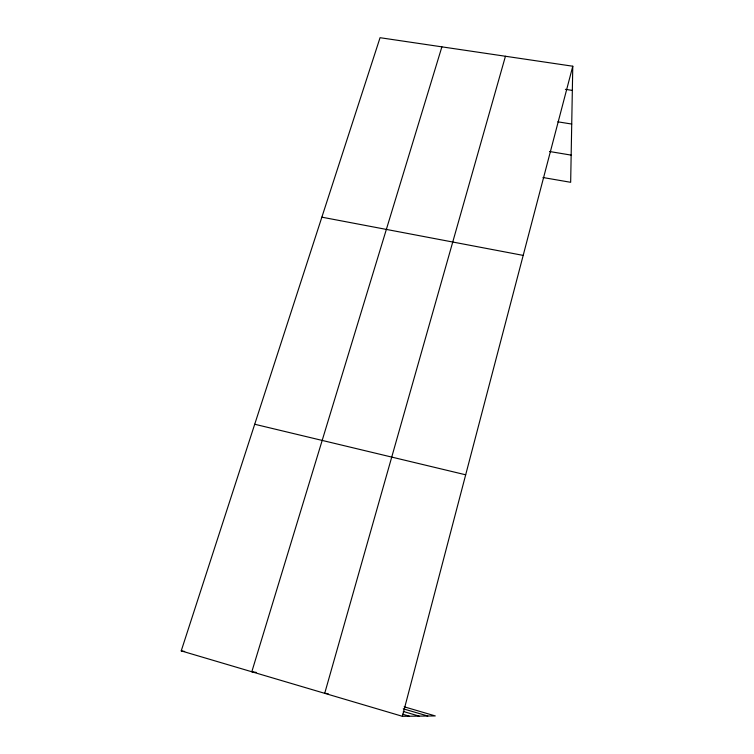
<?xml version="1.0" encoding="UTF-8"?>
<svg xmlns="http://www.w3.org/2000/svg" width="754" height="754" viewBox="0 0 754 754"><rect width="100%" height="100%" fill="white"/><g stroke="black" fill="none" stroke-linecap="round" stroke-linejoin="round"><path stroke-width="1.13" d="M404.172 706.8L435.284 715.932L402.382 716.3L181.224 650.89L380.054 37.7L572.776 66.22L570.665 182.298L542.974 177.52M402.382 716.3L572.776 66.22M505.444 56.258L324.71 693.331L328.15 693.633M441.891 46.852L251.808 671.767L256.237 672.38M565.387 89.34L572.333 90.405M557.828 121.818L571.721 124.042M549.477 151.497L571.164 155.117M181.224 650.89L184.673 651.465M321.864 217.171L523.191 255.399M254.711 424.257L465.68 474.803M403.258 708.807L427.791 716.017M403.286 711.465L419.064 716.111M402.664 714.226L409.431 716.225"/></g></svg>
